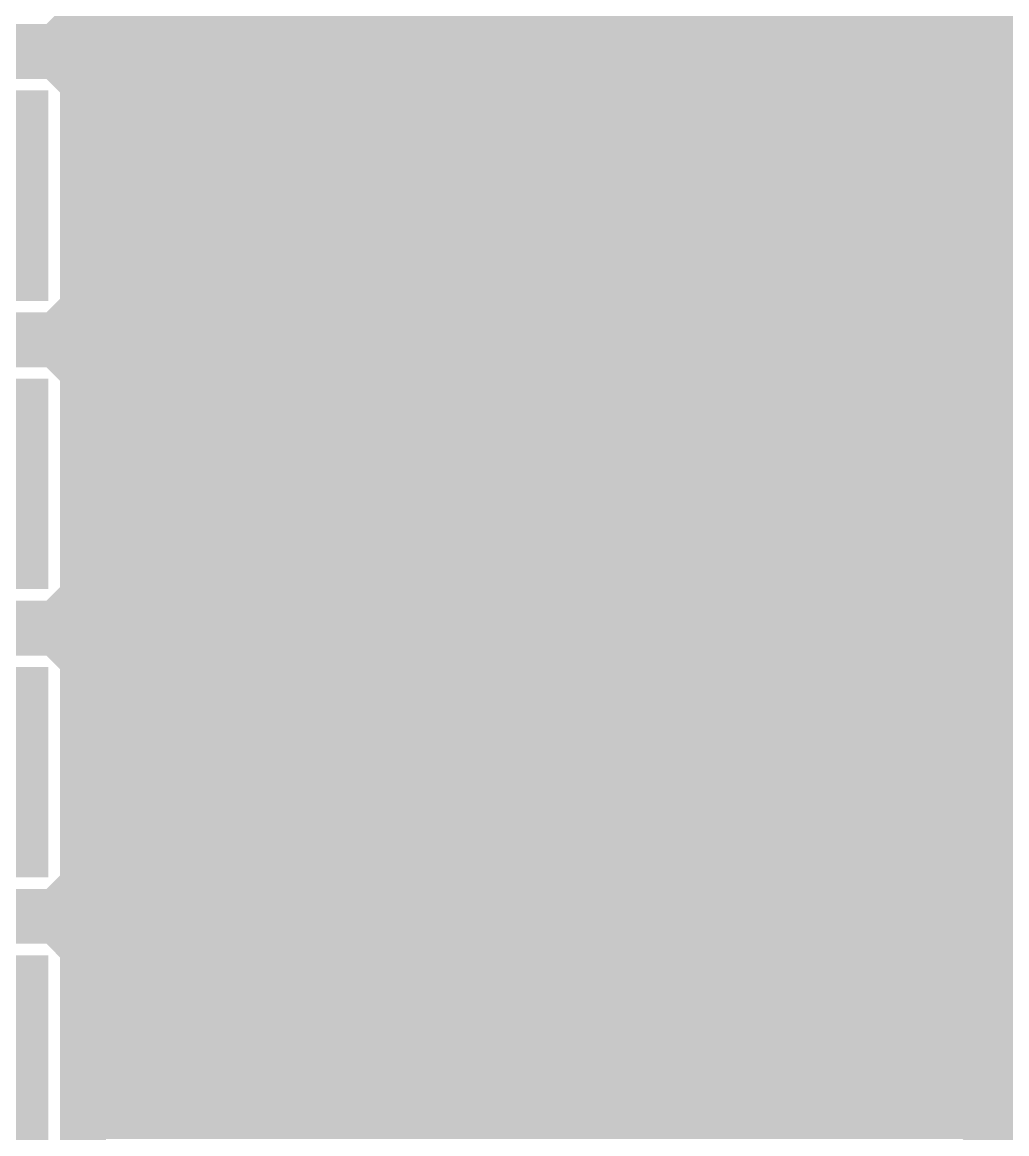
# Model space of a CAD drawing. Extents: x 0 to 10.8, y 0 to 6.1.
# Drawn here: x 4.4203 to 4.762, y 2.2498 to 2.6354 of the extents above; entities that cross this region are included whole.
import ezdxf

# ---------------------------------------------------------------- set-up
doc = ezdxf.new("R2010")
doc.units = 0
for name, color, linetype in [('1', 22, 'CONTINUOUS'), ('16', 175, 'CONTINUOUS'), ('17', 82, 'CONTINUOUS'), ('29', 253, 'CONTINUOUS'), ('30', 253, 'CONTINUOUS')]:
    doc.layers.add(name, color=color, linetype=linetype)

# ---------------------------------------------------------------- blocks, each defined once
blk = doc.blocks.new('SQUAREP')
blk.add_solid([(-0.5, -0.5), (0.5, -0.5), (-0.5, 0.5), (0.5, 0.5)])

msp = doc.modelspace()

# ---------------------------------------------------------------- linework, layer by layer
at = {"layer": '1', "const_width": 0.016}
for points in [[(5.229, 2.718697), (4.432996, 1.922693)], [(4.44139, 2.636087), (4.44139, 2.714303)], [(4.44139, 2.64), (5.150303, 2.64)], [(4.43202, 2.626717), (4.44139, 2.636087)], [(4.353803, 2.626717), (4.43202, 2.626717)], [(4.198996, 2.624), (5.134303, 2.624)], [(4.43202, 2.623673), (4.353803, 2.623673)], [(4.44139, 2.614303), (4.43202, 2.623673)], [(4.44139, 2.536087), (4.44139, 2.614303)], [(4.44139, 2.608), (5.118303, 2.608)], [(4.44139, 2.592), (5.102303, 2.592)], [(4.44139, 2.576), (5.086303, 2.576)], [(4.44139, 2.56), (5.070303, 2.56)], [(4.44139, 2.544), (5.054303, 2.544)], [(4.43202, 2.526717), (4.44139, 2.536087)], [(4.353803, 2.526717), (4.43202, 2.526717)], [(4.433303, 2.528), (5.038303, 2.528)], [(4.43202, 2.523673), (4.353803, 2.523673)], [(4.44139, 2.514303), (4.43202, 2.523673)], [(4.44139, 2.436087), (4.44139, 2.514303)], [(4.44139, 2.512), (5.022303, 2.512)], [(4.44139, 2.496), (5.006303, 2.496)], [(4.44139, 2.48), (4.990303, 2.48)], [(4.44139, 2.464), (4.974303, 2.464)], [(4.44139, 2.448), (4.958303, 2.448)], [(4.43202, 2.426717), (4.44139, 2.436087)], [(4.437303, 2.432), (4.942303, 2.432)], [(4.353803, 2.426717), (4.43202, 2.426717)], [(4.43202, 2.423673), (4.353803, 2.423673)], [(4.44139, 2.414303), (4.43202, 2.423673)], [(4.439693, 2.416), (4.926303, 2.416)], [(4.44139, 2.336087), (4.44139, 2.414303)], [(4.44139, 2.4), (4.910303, 2.4)], [(4.44139, 2.384), (4.894303, 2.384)], [(4.44139, 2.368), (4.878303, 2.368)], [(4.44139, 2.352), (4.862303, 2.352)], [(4.43202, 2.326717), (4.44139, 2.336087)], [(4.441303, 2.336), (4.846303, 2.336)], [(4.353803, 2.326717), (4.43202, 2.326717)], [(4.43202, 2.323673), (4.353803, 2.323673)], [(4.44139, 2.314303), (4.43202, 2.323673)], [(4.435693, 2.32), (4.830303, 2.32)], [(4.44139, 2.236087), (4.44139, 2.314303)], [(4.44139, 2.304), (4.814303, 2.304)], [(4.44139, 2.288), (4.798303, 2.288)], [(4.44139, 2.272), (4.782303, 2.272)], [(4.44139, 2.256), (4.766303, 2.256)]]:
    msp.add_lwpolyline(points, dxfattribs=at)
at = {"layer": '1', "const_width": 0.008}
for points in [[(4.44139, 2.644, 1), (4.44139, 2.636)], [(4.444218, 2.633258, 1), (4.438561, 2.638915)], [(4.43739, 2.636087, 1), (4.44539, 2.636087)], [(4.429191, 2.629545, 1), (4.434848, 2.623888)], [(4.43202, 2.622717, 1), (4.43202, 2.630717)], [(4.434848, 2.626502, 1), (4.429191, 2.620845)], [(4.43202, 2.619673, 1), (4.43202, 2.627673)], [(4.44539, 2.614303, 1), (4.43739, 2.614303)], [(4.438561, 2.611475, 1), (4.444218, 2.617132)], [(4.44139, 2.612, 1), (4.44139, 2.604)], [(4.44139, 2.596, 1), (4.44139, 2.588)], [(4.44139, 2.58, 1), (4.44139, 2.572)], [(4.44139, 2.564, 1), (4.44139, 2.556)], [(4.44139, 2.548, 1), (4.44139, 2.54)], [(4.444218, 2.533258, 1), (4.438561, 2.538915)], [(4.43739, 2.536087, 1), (4.44539, 2.536087)], [(4.429191, 2.529545, 1), (4.434848, 2.523888)], [(4.433303, 2.532, 1), (4.433303, 2.524)], [(4.43202, 2.522717, 1), (4.43202, 2.530717)], [(4.434848, 2.526502, 1), (4.429191, 2.520845)], [(4.43202, 2.519673, 1), (4.43202, 2.527673)], [(4.44539, 2.514303, 1), (4.43739, 2.514303)], [(4.44139, 2.516, 1), (4.44139, 2.508)], [(4.438561, 2.511475, 1), (4.444218, 2.517132)], [(4.44139, 2.5, 1), (4.44139, 2.492)], [(4.44139, 2.484, 1), (4.44139, 2.476)], [(4.44139, 2.468, 1), (4.44139, 2.46)], [(4.44139, 2.452, 1), (4.44139, 2.444)], [(4.444218, 2.433258, 1), (4.438561, 2.438915)], [(4.437303, 2.436, 1), (4.437303, 2.428)], [(4.43739, 2.436087, 1), (4.44539, 2.436087)], [(4.429191, 2.429545, 1), (4.434848, 2.423888)], [(4.43202, 2.422717, 1), (4.43202, 2.430717)], [(4.434848, 2.426502, 1), (4.429191, 2.420845)], [(4.43202, 2.419673, 1), (4.43202, 2.427673)], [(4.439693, 2.42, 1), (4.439693, 2.412)], [(4.44539, 2.414303, 1), (4.43739, 2.414303)], [(4.438561, 2.411475, 1), (4.444218, 2.417132)], [(4.44139, 2.404, 1), (4.44139, 2.396)], [(4.44139, 2.388, 1), (4.44139, 2.38)], [(4.44139, 2.372, 1), (4.44139, 2.364)], [(4.44139, 2.356, 1), (4.44139, 2.348)], [(4.441303, 2.34, 1), (4.441303, 2.332)], [(4.444218, 2.333258, 1), (4.438561, 2.338915)], [(4.43739, 2.336087, 1), (4.44539, 2.336087)], [(4.429191, 2.329545, 1), (4.434848, 2.323888)], [(4.43202, 2.322717, 1), (4.43202, 2.330717)], [(4.434848, 2.326502, 1), (4.429191, 2.320845)], [(4.43202, 2.319673, 1), (4.43202, 2.327673)], [(4.435693, 2.324, 1), (4.435693, 2.316)], [(4.44539, 2.314303, 1), (4.43739, 2.314303)], [(4.438561, 2.311475, 1), (4.444218, 2.317132)], [(4.44139, 2.308, 1), (4.44139, 2.3)], [(4.44139, 2.292, 1), (4.44139, 2.284)], [(4.44139, 2.276, 1), (4.44139, 2.268)], [(4.44139, 2.26, 1), (4.44139, 2.252)]]:
    msp.add_lwpolyline(points, format="xyb", dxfattribs=at)
at = {"layer": '16'}
for points, const_width in [([(4.52, 2.715), (4.43, 2.625)], 0.01), ([(4.450996, 2.616299), (4.528697, 2.694)], 0.016), ([(4.474697, 2.64), (7.450299, 2.64)], 0.016), ([(4.43, 2.625), (4.355, 2.625)], 0.01), ([(4.458697, 2.624), (7.466299, 2.624)], 0.016), ([(4.44139, 2.606697), (4.450996, 2.616299)], 0.016), ([(4.44139, 2.536087), (4.44139, 2.606697)], 0.016), ([(4.442693, 2.608), (7.482299, 2.608)], 0.016), ([(4.44139, 2.592), (7.498299, 2.592)], 0.016), ([(4.44139, 2.576), (7.514299, 2.576)], 0.016), ([(4.44139, 2.56), (7.530299, 2.56)], 0.016), ([(4.44139, 2.544), (7.546299, 2.544)], 0.016), ([(4.43202, 2.526717), (4.44139, 2.536087)], 0.016), ([(4.353803, 2.526717), (4.43202, 2.526717)], 0.016), ([(4.433303, 2.528), (7.562299, 2.528)], 0.016), ([(4.43202, 2.523673), (4.353803, 2.523673)], 0.016), ([(4.44139, 2.514303), (4.43202, 2.523673)], 0.016), ([(4.44139, 2.436087), (4.44139, 2.514303)], 0.016), ([(4.44139, 2.512), (7.578299, 2.512)], 0.016), ([(4.44139, 2.496), (7.594299, 2.496)], 0.016), ([(4.44139, 2.48), (7.610299, 2.48)], 0.016), ([(4.44139, 2.464), (7.626299, 2.464)], 0.016), ([(4.44139, 2.448), (7.642299, 2.448)], 0.016), ([(4.43202, 2.426717), (4.44139, 2.436087)], 0.016), ([(4.437303, 2.432), (7.658299, 2.432)], 0.016), ([(4.353803, 2.426717), (4.43202, 2.426717)], 0.016), ([(4.43202, 2.423673), (4.353803, 2.423673)], 0.016), ([(4.44139, 2.414303), (4.43202, 2.423673)], 0.016), ([(4.439693, 2.416), (7.674299, 2.416)], 0.016), ([(4.44139, 2.336087), (4.44139, 2.414303)], 0.016), ([(4.44139, 2.4), (7.690299, 2.4)], 0.016), ([(4.44139, 2.384), (5.351913, 2.384)], 0.016), ([(4.44139, 2.368), (5.324063, 2.368)], 0.016), ([(4.44139, 2.352), (5.306909, 2.352)], 0.016), ([(4.43202, 2.326717), (4.44139, 2.336087)], 0.016), ([(4.441303, 2.336), (5.293303, 2.336)], 0.016), ([(4.353803, 2.326717), (4.43202, 2.326717)], 0.016), ([(4.43202, 2.323673), (4.353803, 2.323673)], 0.016), ([(4.44139, 2.314303), (4.43202, 2.323673)], 0.016), ([(4.435693, 2.32), (5.284067, 2.32)], 0.016), ([(4.44139, 2.236087), (4.44139, 2.314303)], 0.016), ([(4.44139, 2.304), (5.277098, 2.304)], 0.016), ([(4.44139, 2.288), (5.272815, 2.288)], 0.016), ([(4.44139, 2.272), (5.27, 2.272)], 0.016), ([(4.44139, 2.256), (5.27, 2.256)], 0.016)]:
    msp.add_lwpolyline(points, dxfattribs=dict(at, const_width=const_width))
for points, const_width in [([(4.474697, 2.644, 1), (4.474697, 2.636)], 0.008), ([(4.43, 2.6225, 1), (4.43, 2.6275)], 0.005), ([(4.458697, 2.628, 1), (4.458697, 2.62)], 0.008), ([(4.428232, 2.626768, 1), (4.431768, 2.623232)], 0.005), ([(4.448168, 2.619128, 1), (4.453824, 2.613471)], 0.008), ([(4.453824, 2.61347, 1), (4.448168, 2.619128)], 0.008), ([(4.44539, 2.606697, 1), (4.43739, 2.606697)], 0.008), ([(4.442693, 2.612, 1), (4.442693, 2.604)], 0.008), ([(4.438562, 2.609526, 1), (4.444218, 2.603868)], 0.008), ([(4.44139, 2.596, 1), (4.44139, 2.588)], 0.008), ([(4.44139, 2.58, 1), (4.44139, 2.572)], 0.008), ([(4.44139, 2.564, 1), (4.44139, 2.556)], 0.008), ([(4.44139, 2.548, 1), (4.44139, 2.54)], 0.008), ([(4.444218, 2.533258, 1), (4.438561, 2.538915)], 0.008), ([(4.43739, 2.536087, 1), (4.44539, 2.536087)], 0.008), ([(4.429191, 2.529545, 1), (4.434848, 2.523888)], 0.008), ([(4.433303, 2.532, 1), (4.433303, 2.524)], 0.008), ([(4.43202, 2.522717, 1), (4.43202, 2.530717)], 0.008), ([(4.434848, 2.526502, 1), (4.429191, 2.520845)], 0.008), ([(4.43202, 2.519673, 1), (4.43202, 2.527673)], 0.008), ([(4.44539, 2.514303, 1), (4.43739, 2.514303)], 0.008), ([(4.44139, 2.516, 1), (4.44139, 2.508)], 0.008), ([(4.438561, 2.511475, 1), (4.444218, 2.517132)], 0.008), ([(4.44139, 2.5, 1), (4.44139, 2.492)], 0.008), ([(4.44139, 2.484, 1), (4.44139, 2.476)], 0.008), ([(4.44139, 2.468, 1), (4.44139, 2.46)], 0.008), ([(4.44139, 2.452, 1), (4.44139, 2.444)], 0.008), ([(4.444218, 2.433258, 1), (4.438561, 2.438915)], 0.008), ([(4.437303, 2.436, 1), (4.437303, 2.428)], 0.008), ([(4.43739, 2.436087, 1), (4.44539, 2.436087)], 0.008), ([(4.429191, 2.429545, 1), (4.434848, 2.423888)], 0.008), ([(4.43202, 2.422717, 1), (4.43202, 2.430717)], 0.008), ([(4.434848, 2.426502, 1), (4.429191, 2.420845)], 0.008), ([(4.43202, 2.419673, 1), (4.43202, 2.427673)], 0.008), ([(4.439693, 2.42, 1), (4.439693, 2.412)], 0.008), ([(4.44539, 2.414303, 1), (4.43739, 2.414303)], 0.008), ([(4.438561, 2.411475, 1), (4.444218, 2.417132)], 0.008), ([(4.44139, 2.404, 1), (4.44139, 2.396)], 0.008), ([(4.44139, 2.388, 1), (4.44139, 2.38)], 0.008), ([(4.44139, 2.372, 1), (4.44139, 2.364)], 0.008), ([(4.44139, 2.356, 1), (4.44139, 2.348)], 0.008), ([(4.441303, 2.34, 1), (4.441303, 2.332)], 0.008), ([(4.444218, 2.333258, 1), (4.438561, 2.338915)], 0.008), ([(4.43739, 2.336087, 1), (4.44539, 2.336087)], 0.008), ([(4.429191, 2.329545, 1), (4.434848, 2.323888)], 0.008), ([(4.43202, 2.322717, 1), (4.43202, 2.330717)], 0.008), ([(4.434848, 2.326502, 1), (4.429191, 2.320845)], 0.008), ([(4.43202, 2.319673, 1), (4.43202, 2.327673)], 0.008), ([(4.435693, 2.324, 1), (4.435693, 2.316)], 0.008), ([(4.44539, 2.314303, 1), (4.43739, 2.314303)], 0.008), ([(4.438561, 2.311475, 1), (4.444218, 2.317132)], 0.008), ([(4.44139, 2.308, 1), (4.44139, 2.3)], 0.008), ([(4.44139, 2.292, 1), (4.44139, 2.284)], 0.008), ([(4.44139, 2.276, 1), (4.44139, 2.268)], 0.008), ([(4.44139, 2.26, 1), (4.44139, 2.252)], 0.008)]:
    msp.add_lwpolyline(points, format="xyb", dxfattribs=dict(at, const_width=const_width))

# ---------------------------------------------------------------- block references
at = {"layer": '17', "xscale": 0.064961, "yscale": 0.064961, "rotation": 90}
for p in [(4.392913, 2.575197), (4.392913, 2.575197), (4.392913, 2.475197), (4.392913, 2.475197), (4.392913, 2.375197), (4.392913, 2.375197), (4.392913, 2.275197), (4.392913, 2.275197)]:
    msp.add_blockref('SQUAREP', p, dxfattribs=at)
at = {"layer": '29', "xscale": 0.072961, "yscale": 0.072961, "rotation": 90}
for p in [(4.392913, 2.575197), (4.392913, 2.475197), (4.392913, 2.375197), (4.392913, 2.275197)]:
    msp.add_blockref('SQUAREP', p, dxfattribs=at)
at = {"layer": '30', "xscale": 0.072961, "yscale": 0.072961, "rotation": 90}
for p in [(4.392913, 2.575197), (4.392913, 2.475197), (4.392913, 2.375197), (4.392913, 2.275197)]:
    msp.add_blockref('SQUAREP', p, dxfattribs=at)

doc.saveas('drawing.dxf')
